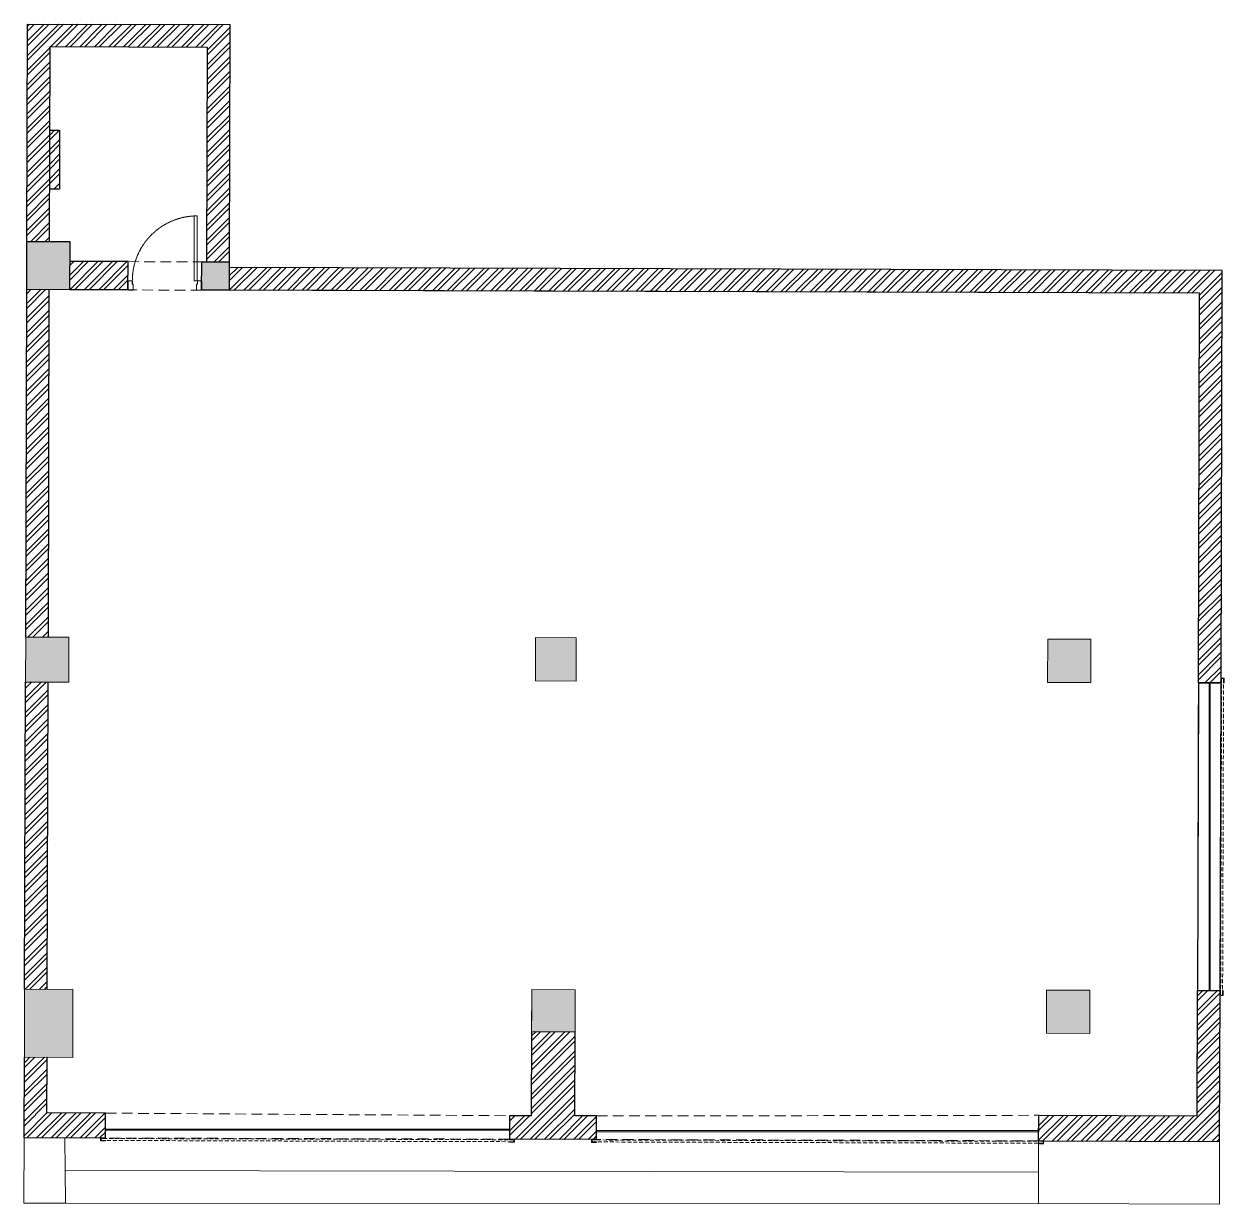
# Model space of a CAD drawing. Header units: millimetres. Extents: x 1955005 to 1967220, y 37176 to 49190.
import ezdxf

# ---------------------------------------------------------------- set-up
doc = ezdxf.new("R2010")
doc.units = ezdxf.units.MM
doc.header["$LTSCALE"] = 40
for name, pattern in [('a_p6_plan_L18$0$HIDDEN', [0.375, 0.25, -0.125]), ('CONTINOUS', [0]), ('HIDDEN2', [0.1875, 0.125, -0.0625]), ('HIDDENX2', [0.75, 0.5, -0.25])]:
    doc.linetypes.add(name, pattern=pattern)
doc.layers.add('A RCC', color=1, linetype='Continuous')
doc.layers.add('A-WALL', color=1, linetype='Continuous')
doc.layers.add('A-CARPET AREA', color=3, linetype='CONTINOUS', lineweight=0, true_color=0x0aff0a)
for name, color, linetype, lineweight in [('A-COL', 243, 'Continuous', 9), ('A-Glazing', 4, 'Continuous', 20), ('A-shutter', 8, 'Continuous', 18), ('A-STAIR', 6, 'Continuous', 5), ('beam', 90, 'Continuous', 9), ('column hatch', 5, 'Continuous', 0), ('LENS-DOOR', 34, 'Continuous', 20), ('LN-HATCH', 251, 'Continuous', 0), ('rolling shutter', 1, 'Continuous', 5)]:
    doc.layers.add(name, color=color, linetype=linetype, lineweight=lineweight)
pattern_1 = [(225, (-4658256.19, -44958.99), (74.087113, -74.087113), []), (225, (-4658305.58, -44958.99), (74.087113, -74.087113), [])]

# ---------------------------------------------------------------- blocks, each defined once
blk = doc.blocks.new('*U7')
at = {"layer": 'A-shutter', "color": 5, "ltscale": 10}
for points in [[(41038391, -1561539), (41038391, -1561544), (41038346, -1561544), (41038346, -1561564), (41038391, -1561564), (41038391, -1561569), (41038341, -1561569), (41038341, -1561539)], [(41042503, -1561539), (41042503, -1561544), (41042548, -1561544), (41042548, -1561564), (41042503, -1561564), (41042503, -1561569), (41042553, -1561569), (41042553, -1561539)]]:
    blk.add_lwpolyline(points, close=True, dxfattribs=at)
at = {"layer": 'A-shutter', "color": 5, "linetype": 'HIDDENX2', "ltscale": 2, "true_color": 0x0505ff}
blk.add_lwpolyline([(41038346, -1561544), (41038346, -1561564), (41042548, -1561564), (41042548, -1561544)], close=True, dxfattribs=at)
blk = doc.blocks.new('*U8')
at = {"layer": 'A-shutter', "color": 5, "ltscale": 10}
for points in [[(41038391, -1561539), (41038391, -1561544), (41038346, -1561544), (41038346, -1561564), (41038391, -1561564), (41038391, -1561569), (41038341, -1561569), (41038341, -1561539)], [(41042891, -1561539), (41042891, -1561544), (41042936, -1561544), (41042936, -1561564), (41042891, -1561564), (41042891, -1561569), (41042941, -1561569), (41042941, -1561539)]]:
    blk.add_lwpolyline(points, close=True, dxfattribs=at)
at = {"layer": 'A-shutter', "color": 5, "linetype": 'HIDDENX2', "ltscale": 2, "true_color": 0x0505ff}
blk.add_lwpolyline([(41038346, -1561544), (41038346, -1561564), (41042936, -1561564), (41042936, -1561544)], close=True, dxfattribs=at)
blk = doc.blocks.new('*U9')
at = {"layer": 'A-shutter', "color": 5, "ltscale": 10}
for points in [[(41038391, -1561539), (41038391, -1561544), (41038346, -1561544), (41038346, -1561564), (41038391, -1561564), (41038391, -1561569), (41038341, -1561569), (41038341, -1561539)], [(41041523, -1561539), (41041523, -1561544), (41041568, -1561544), (41041568, -1561564), (41041523, -1561564), (41041523, -1561569), (41041573, -1561569), (41041573, -1561539)]]:
    blk.add_lwpolyline(points, close=True, dxfattribs=at)
at = {"layer": 'A-shutter', "color": 5, "linetype": 'HIDDENX2', "ltscale": 2, "true_color": 0x0505ff}
blk.add_lwpolyline([(41038346, -1561544), (41038346, -1561564), (41041568, -1561564), (41041568, -1561544)], close=True, dxfattribs=at)
blk = doc.blocks.new('*U10')
at = {"layer": 'LENS-DOOR'}
for p, q in [((547492, 1778574), (547492, 1779235)), ((547523, 1779235), (547492, 1779235)), ((547523, 1779235), (547523, 1778574)), ((547447, 1778569), (547452, 1778569)), ((547447, 1778484), (547447, 1778569)), ((547452, 1778574), (547489, 1778574)), ((547452, 1778569), (547452, 1778574)), ((547489, 1778540), (547489, 1778574)), ((547489, 1778540), (547499, 1778540)), ((547523, 1778574), (547492, 1778574)), ((547499, 1778479), (547499, 1778540)), ((548145, 1778479), (548145, 1778540)), ((548156, 1778540), (548145, 1778540)), ((548192, 1778574), (548156, 1778574)), ((548156, 1778540), (548156, 1778574)), ((548192, 1778569), (548192, 1778574)), ((548197, 1778569), (548192, 1778569)), ((548197, 1778484), (548197, 1778569)), ((547447, 1778484), (547452, 1778484)), ((547452, 1778479), (547452, 1778484)), ((547452, 1778479), (547499, 1778479)), ((548192, 1778479), (548145, 1778479)), ((548192, 1778479), (548192, 1778484)), ((548197, 1778484), (548192, 1778484))]:
    blk.add_line(p, q, dxfattribs=at)
at = {"layer": 'LENS-DOOR', "color": 7, "linetype": 'HIDDEN2', "extrusion": (0, 0, -1)}
blk.add_ellipse((547492, 1778574), major_axis=(661, 0), ratio=1, start_param=-1.570791, end_param=0.051209, dxfattribs=at)
blk = doc.blocks.new('A$Cbc15f9d8')
at = {"layer": 'column hatch'}
h = blk.add_hatch(color=8, dxfattribs=at)
h.dxf.hatch_style = 1
h.paths.add_polyline_path([(1828, -6995), (2271, -6996), (2272, -6567), (1829, -6566)])
h.paths.add_polyline_path([(-2843, -7256), (-2841, -6564), (-3332, -6563), (-3334, -7255)])
h.paths.add_polyline_path([(7511, -6572), (7071, -6571), (7070, -7011), (7510, -7012)])
h.paths.add_polyline_path([(1867, -3423), (2281, -3425), (2283, -2985), (1869, -2983)])
h.paths.add_polyline_path([(7522, -3000), (7082, -2999), (7080, -3439), (7520, -3440)])
h.paths.add_polyline_path([(-3321, -2978), (-3323, -3436), (-2884, -3437), (-2882, -2979)])
h.paths.add_polyline_path([(-1251, 554), (-1250, 842), (-1530, 843), (-1531, 555)])
h.paths.add_polyline_path([(-2872, 1050), (-3309, 1051), (-3311, 560), (-2874, 559)])
at = {"layer": 'LN-HATCH'}
h = blk.add_hatch(dxfattribs=at)
h.set_pattern_fill('ANSI32', color=256, scale=11, angle=180)
h.set_pattern_definition(pattern_1)
h.paths.add_polyline_path([(-1250, 784), (-1251, 554), (8628, 524), (8616, -3444), (8846, -3444), (8847, -3394), (8859, 754)])
h.paths.add_polyline_path([(-1242, 3258), (-3302, 3264), (-3309, 1051), (-3079, 1051), (-3073, 3034), (-1473, 3029), (-1480, 843), (-1250, 842)])
h.paths.add_polyline_path([(-2281, 557), (-2280, 845), (-2873, 847), (-2874, 559)])
h.paths.add_polyline_path([(-3321, -2978), (-3091, -2978), (-3081, 560), (-3311, 560)])
h.paths.add_polyline_path([(-3093, -3436), (-3323, -3436), (-3332, -6563), (-3102, -6563)])
h.paths.add_polyline_path([(-2509, -8077), (-2508, -7824), (-3106, -7822), (-3104, -7255), (-3334, -7255), (-3337, -8075)])
h.paths.add_polyline_path([(2268, -7852), (2271, -6996), (1828, -6995), (1825, -7851), (1604, -7850), (1603, -8089), (2489, -8092), (2490, -7853)])
h.paths.add_polyline_path([(8832, -8111), (8837, -6626), (8837, -6626), (8837, -6576), (8607, -6576), (8603, -7851), (6990, -7846), (6989, -8106)])
h = blk.add_hatch(dxfattribs=at)
h.set_pattern_fill('ANSI32', color=256, scale=11, angle=180)
h.set_pattern_definition(pattern_1)
h.paths.add_polyline_path([(-2976, 2183), (-3076, 2184), (-3077, 1584), (-2977, 1583)])
at = {"layer": 'A RCC', "linetype": 'Continuous'}
for points in [[(-3309, 1051), (-2872, 1050), (-2874, 559), (-3311, 560)], [(-1531, 555), (-1530, 843), (-1250, 842), (-1251, 554)]]:
    blk.add_lwpolyline(points, close=True, dxfattribs=at)
at = {"layer": 'A-COL'}
for points in [[(-3323, -3436), (-3321, -2978), (-2882, -2979), (-2884, -3437)], [(2283, -2985), (1869, -2983), (1867, -3423), (2281, -3425)], [(7522, -3000), (7082, -2999), (7080, -3439), (7520, -3440)], [(-3334, -7255), (-3332, -6563), (-2841, -6564), (-2843, -7256)], [(1828, -6995), (1829, -6566), (2272, -6567), (2271, -6996)], [(7070, -7011), (7071, -6571), (7511, -6572), (7510, -7012)]]:
    blk.add_lwpolyline(points, close=True, dxfattribs=at)
at = {"layer": 'A-Glazing'}
for points in [[(8737, -6576), (8737, -3444), (8725, -3444), (8725, -6576)], [(1604, -7986), (-2509, -7986), (-2509, -7998), (1604, -7998)], [(6990, -8002), (2489, -8001), (2489, -8013), (6990, -8014)]]:
    blk.add_lwpolyline(points, close=True, dxfattribs=at)
at = {"layer": 'A-STAIR'}
for p, q in [((-3337, -8075), (-3339, -8740)), ((-2915, -8741), (-2923, -8076)), ((6989, -8106), (6988, -8744)), ((8830, -8749), (8832, -8111)), ((-2919, -8408), (6989, -8425)), ((-3339, -8740), (-2915, -8741)), ((-2915, -8741), (6988, -8744)), ((6988, -8744), (8830, -8749))]:
    blk.add_line(p, q, dxfattribs=at)
at = {"layer": 'A-WALL'}
for p, q in [((-3309, 1051), (-3302, 3264)), ((-3302, 3264), (-1242, 3258)), ((-1242, 3258), (-1250, 842)), ((-3079, 1051), (-3073, 3034)), ((-3073, 3034), (-1473, 3029)), ((-1473, 3029), (-1480, 843)), ((-3076, 2184), (-2976, 2183)), ((-2976, 2183), (-2977, 1583)), ((-2977, 1583), (-3077, 1584)), ((-2280, 845), (-2873, 847)), ((-2281, 557), (-2280, 845)), ((8859, 754), (-1250, 784)), ((8846, -3444), (8859, 754)), ((-3321, -2978), (-3311, 560)), ((-3091, -2978), (-3081, 560)), ((-2281, 557), (-2874, 559)), ((8628, 524), (-1251, 554)), ((8616, -3444), (8628, 524)), ((-3332, -6563), (-3323, -3436)), ((-3102, -6563), (-3093, -3436)), ((8616, -3444), (8846, -3444)), ((8603, -7851), (8607, -6576)), ((8607, -6576), (8837, -6576)), ((8832, -8111), (8837, -6576)), ((1828, -6995), (1825, -7851)), ((2268, -7852), (2271, -6996)), ((-3337, -8075), (-3334, -7255)), ((-3106, -7822), (-3104, -7255)), ((-2508, -7824), (-3106, -7822)), ((-2509, -8077), (-2508, -7824)), ((1604, -7850), (1603, -8089)), ((1825, -7851), (1604, -7850)), ((2490, -7853), (2268, -7852)), ((2489, -8092), (2490, -7853)), ((6989, -8106), (6990, -7846)), ((6990, -7846), (8603, -7851)), ((-2509, -8077), (-3337, -8075)), ((2489, -8092), (1603, -8089)), ((6989, -8106), (8832, -8111))]:
    blk.add_line(p, q, dxfattribs=at)
blk.add_lwpolyline([(8607, -6576), (8837, -6576), (8846, -3444), (8616, -3444)], close=True, dxfattribs=at)
at = {"layer": 'beam', "linetype": 'a_p6_plan_L18$0$HIDDEN', "lineweight": 5, "ltscale": 11}
for points in [[(-2280, 845), (-1530, 843), (-1531, 555), (-2281, 557)], [(-2508, -7824), (1604, -7850), (1603, -8089), (-2509, -8077)], [(2490, -7853), (6990, -7846), (6989, -8106), (2489, -8092)]]:
    blk.add_lwpolyline(points, close=True, dxfattribs=at)
at = {"layer": 'LENS-DOOR', "xscale": -1}
blk.add_blockref('*U10', (545917, -1777924), dxfattribs=at)
at = {"layer": 'rolling shutter', "color": 2}
for name, p, rotation in [('*U9', (1694244, 41030048), 269.8271071249633), ('*U7', (-41036001, 1677290), 359.8271071185933), ('*U8', (-41031003, 1677275), 359.8271071185933)]:
    blk.add_blockref(name, p, dxfattribs=dict(at, rotation=rotation))

msp = doc.modelspace()

# ---------------------------------------------------------------- linework, layer by layer
at = {"layer": 'A-CARPET AREA'}
msp.add_lwpolyline([(1966972, 46450), (1966947, 38075), (1965334, 38080), (1965334, 37923), (1960834, 37924), (1960833, 38072), (1960612, 38073), (1960616, 39358), (1960173, 39359), (1960169, 38074), (1959948, 38075), (1959948, 37939), (1955835, 37939), (1955836, 38101), (1955238, 38103), (1955240, 38670), (1955501, 38669), (1955503, 39361), (1955242, 39362), (1955251, 42489), (1955460, 42488), (1955462, 42946), (1955253, 42947), (1955263, 46485), (1956063, 46483), (1956064, 46771), (1955471, 46772), (1955472, 46975), (1955265, 46976), (1955266, 47509), (1955366, 47509), (1955368, 48109), (1955268, 48109), (1955271, 48959), (1956871, 48954), (1956864, 46768), (1956814, 46768), (1956813, 46480)], close=True, dxfattribs=at)

# ---------------------------------------------------------------- block references
msp.add_blockref('A$Cbc15f9d8', (1958344, 45925), dxfattribs=at)

doc.saveas('drawing.dxf')
